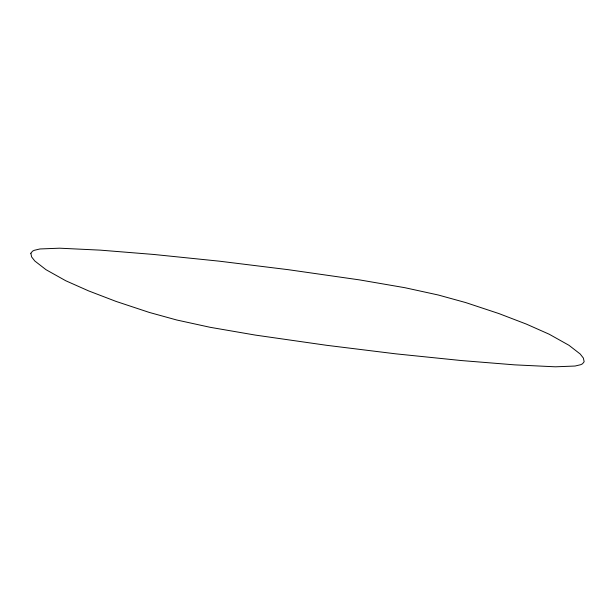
<?xml version="1.0" encoding="UTF-8"?>
<svg xmlns="http://www.w3.org/2000/svg" width="615" height="615" viewBox="0 0 615 615"><rect width="100%" height="100%" fill="white"/><g stroke="black" fill="none" stroke-linecap="round" stroke-linejoin="round"><path stroke-width="0.92" d="M30.842 253.272L31.642 256.962L34.801 260.991L46.017 269.701L65.782 280.763L88.614 290.895L116.081 301.427L149.314 312.435L176.713 319.992L210.146 327.303L255.317 335.083L326.603 345.299L395.722 353.833L461.296 360.544L514.578 364.849L555.414 366.809L575.079 366.033L580.745 364.687L582.482 363.811L584.158 361.728L583.358 358.038L580.199 354.009L568.983 345.299L549.218 334.237L526.386 324.105L498.919 313.573L465.686 302.565L438.287 295.008L404.855 287.697L359.683 279.917L288.397 269.701L219.278 261.167L153.704 254.456L100.422 250.151L59.586 248.191L39.921 248.967L34.256 250.313L32.518 251.189L30.842 253.272"/></g></svg>
